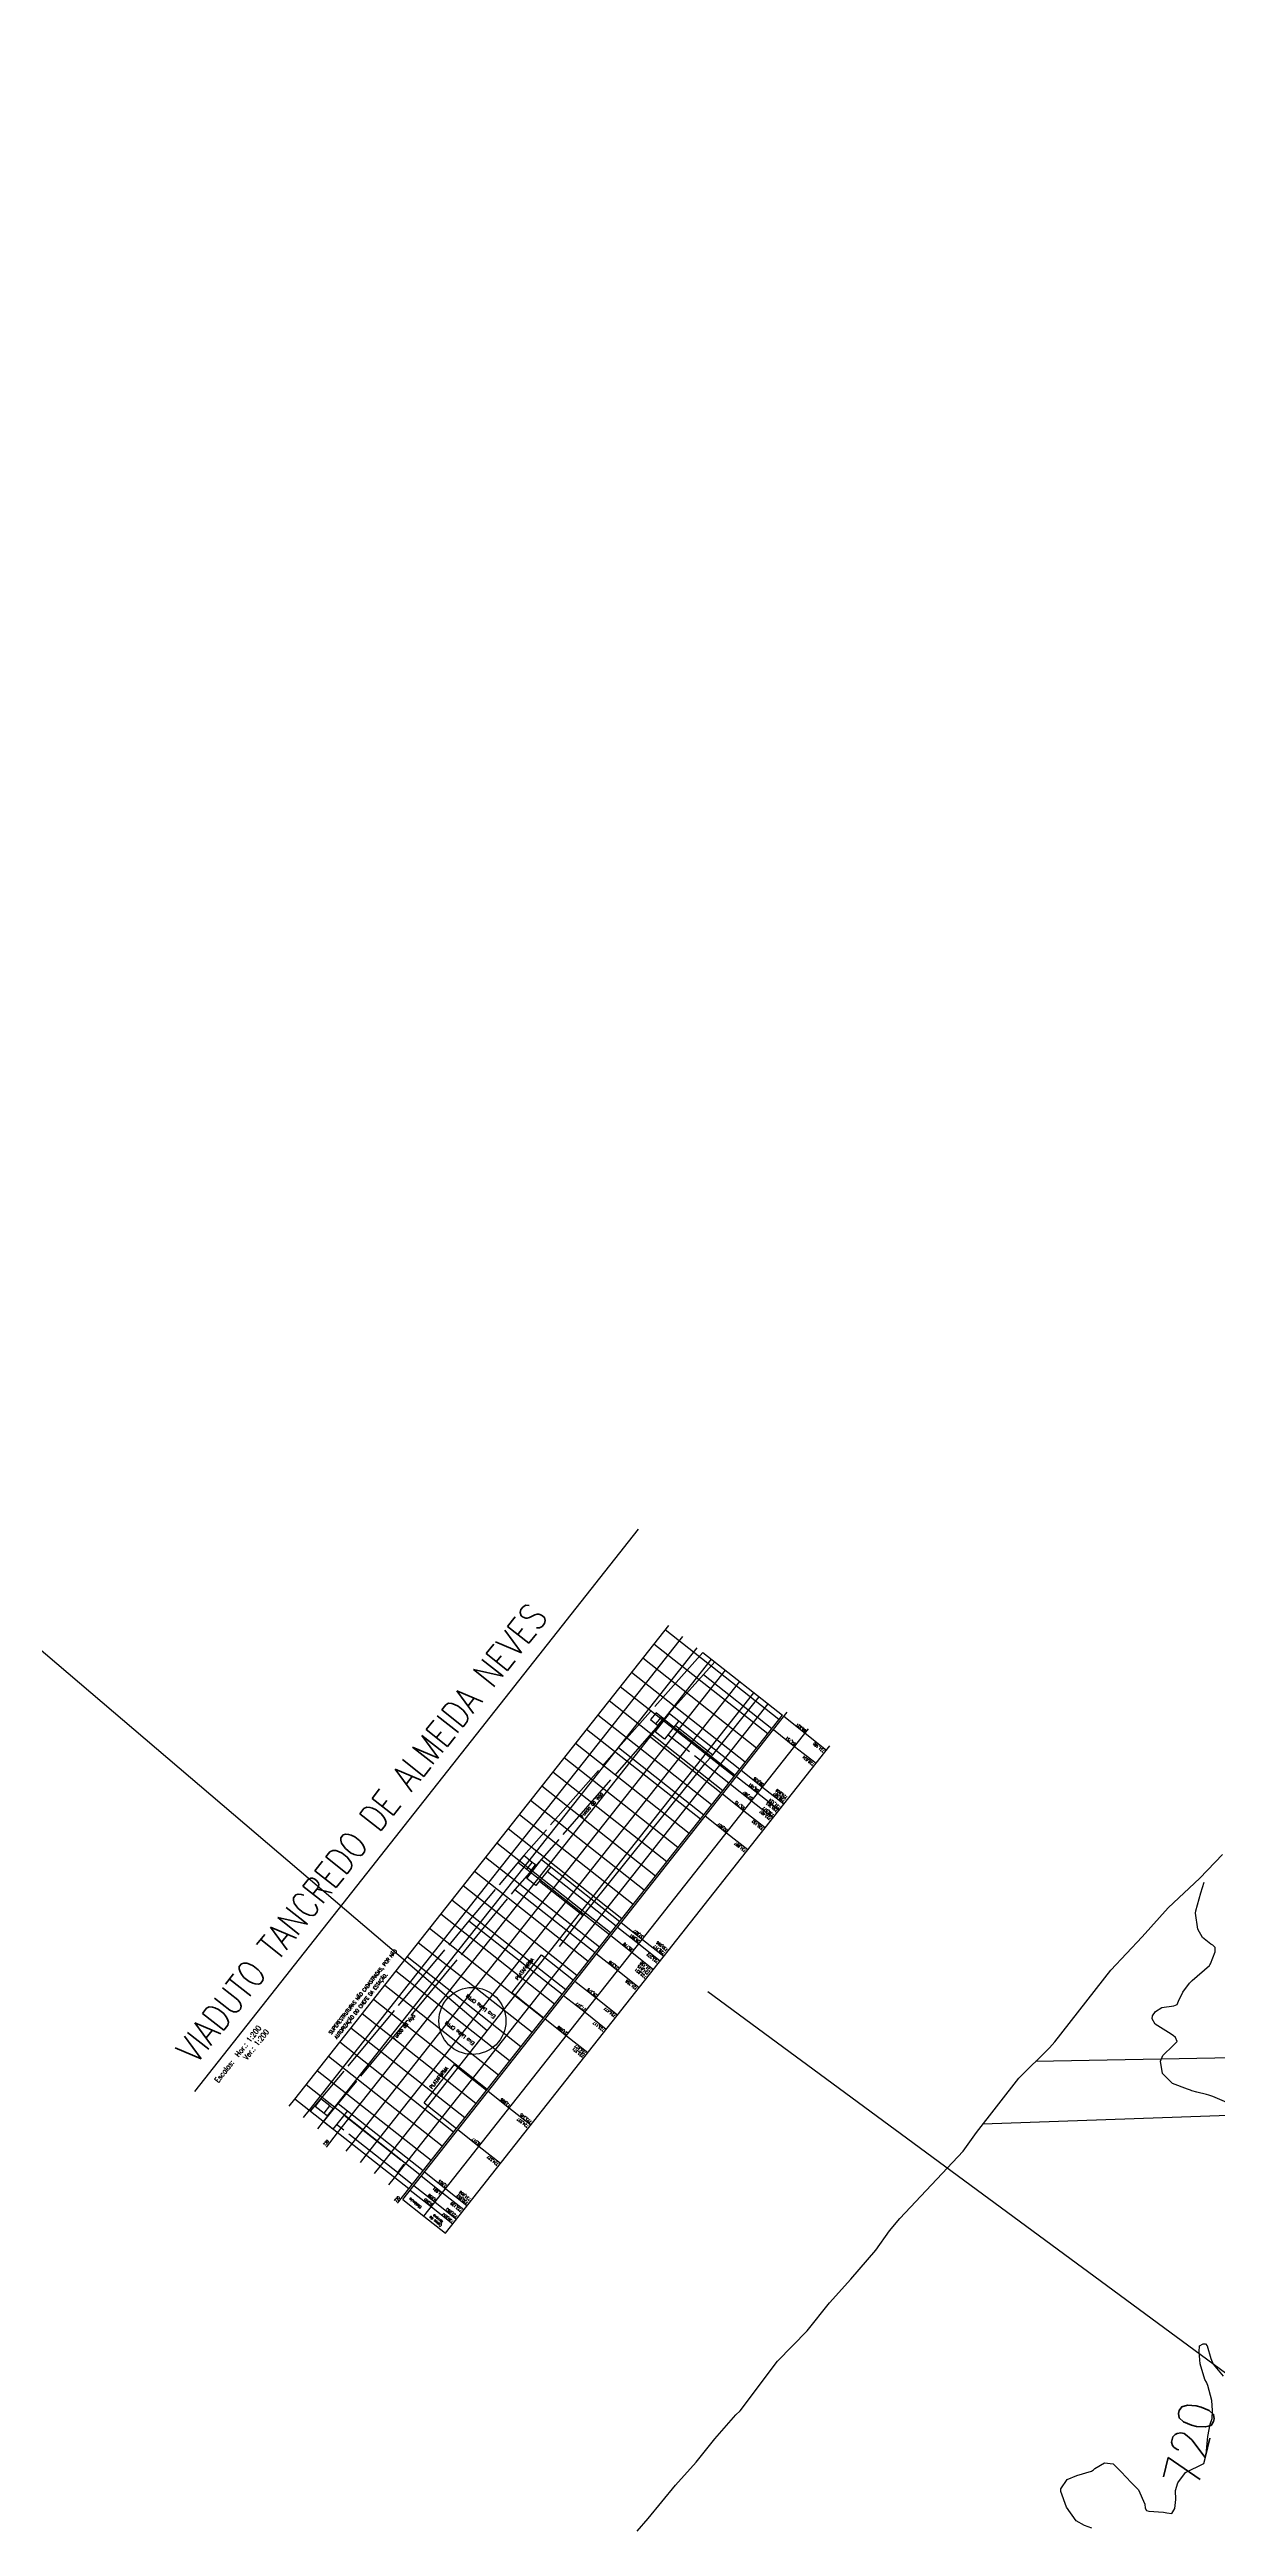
# Model space of a CAD drawing. Header units: metres. Extents: x 318500 to 325275, y 7408834 to 7428799.
# Drawn here: x 320306.3 to 320435.3, y 7414689.9 to 7414963.3 of the extents above; entities that cross this region are included whole.
import ezdxf
from ezdxf.enums import TextEntityAlignment as Align

# ---------------------------------------------------------------- set-up
doc = ezdxf.new("R2010")
doc.units = ezdxf.units.M
doc.header["$MEASUREMENT"] = 0
doc.linetypes.add('CONTINUO', pattern=[0])
doc.linetypes.add('TRACEJADO', pattern=[8.7, 8, -0.7])
doc.layers.add('_TEXTO_CONGELA', color=45, linetype='Continuous', plot=False)
for name, color, linetype in [('Area', 45, 'Continuous'), ('Cotas', 45, 'Continuous'), ('Curvas de Nivel 5m', 15, 'Continuous'), ('DETALHES', 45, 'Continuous'), ('EDIFICAÇÃO', 30, 'Continuous'), ('Perfil', 45, 'Continuous'), ('TEXTO', 45, 'Continuous'), ('Vias Primárias', 230, 'Continuous')]:
    doc.layers.add(name, color=color, linetype=linetype)
doc.styles.add('ROMANS', font='romans', dxfattribs={"height": 0.2})
doc.styles.add('Style-STANDARD', font='STANDARD.shx')

msp = doc.modelspace()

# ---------------------------------------------------------------- linework, layer by layer
at = {"layer": '_TEXTO_CONGELA'}
msp.add_polyline3d([(320354.63, 7414744.61, 0), (319928.69, 7415107.7, 0)], dxfattribs=at)
at = {"layer": 'Area'}
msp.add_lwpolyline([(320371.18, 7414689.36), (320372.39, 7414690.77), (320375.42, 7414694.44), (320377.69, 7414696.98), (320379.74, 7414699.55), (320382.08, 7414702.21), (320382.56, 7414702.65), (320386.66, 7414708.15), (320389.96, 7414711.48), (320392.43, 7414714.58), (320394.77, 7414717.19), (320397.52, 7414720.39), (320399.03, 7414722.54), (320400.19, 7414723.87), (320407.17, 7414731.33), (320408.64, 7414733.38), (320413.31, 7414739.38), (320416.72, 7414742.71), (320417.3, 7414743.38), (320423.48, 7414751.28), (320426.93, 7414754.99), (320429.81, 7414758.19), (320433.32, 7414761.45), (320435.8, 7414764.08)], dxfattribs=at)
at = {"layer": 'Curvas de Nivel 5m', "elevation": 720, "flags": 128}
for points in [[(320436.28, 7414736.68), (320434.76, 7414737.34), (320434.3, 7414737.5), (320434.05, 7414737.57), (320432.99, 7414737.84), (320432.44, 7414737.99), (320432.29, 7414738.05), (320431.96, 7414738.18), (320430.3, 7414738.8), (320429.19, 7414739.89), (320428.97, 7414741.26), (320429.24, 7414741.89), (320430.36, 7414742.98), (320430.81, 7414743.42), (320430.62, 7414743.87), (320430.37, 7414744.09), (320429.86, 7414744.4), (320428.39, 7414745.35), (320428.05, 7414745.91), (320428.07, 7414746.24), (320428.41, 7414746.75), (320429.13, 7414747.18), (320430.42, 7414747.36), (320430.79, 7414747.5), (320430.96, 7414747.86), (320431.43, 7414748.87), (320432.16, 7414749.85), (320432.3, 7414750.01), (320432.45, 7414750.15), (320434.37, 7414751.82), (320434.42, 7414751.88), (320434.48, 7414752.01), (320435, 7414753.31), (320435, 7414753.81), (320434.74, 7414754.05), (320434.51, 7414754.18), (320433.61, 7414754.92), (320433.09, 7414755.84), (320432.82, 7414757.58), (320432.86, 7414757.85), (320433.25, 7414759.17), (320433.43, 7414759.84), (320433.79, 7414761.02)], [(320421.37, 7414689.71), (320420.56, 7414690), (320419.66, 7414690.51), (320418.58, 7414692.02), (320417.96, 7414693.77), (320417.96, 7414694.03), (320418.66, 7414695.08), (320419.73, 7414695.51), (320421.35, 7414695.99), (320421.58, 7414696.13), (320421.73, 7414696.31), (320422.79, 7414696.92), (320423.74, 7414696.82), (320424.64, 7414695.94), (320425.72, 7414694.74), (320426.14, 7414694.34), (320426.54, 7414693.92), (320427.23, 7414692.37), (320427.29, 7414691.91), (320427.41, 7414691.64), (320427.68, 7414691.57), (320429.29, 7414691.49), (320429.68, 7414691.4), (320430.22, 7414691.31), (320430.53, 7414691.86), (320430.67, 7414692.88), (320430.64, 7414693.86), (320430.87, 7414694.71), (320431.74, 7414695.85), (320433.75, 7414696.85), (320433.99, 7414697.82), (320434.16, 7414699.44), (320434.19, 7414699.81), (320434.44, 7414701.18), (320434.68, 7414701.81), (320434.7, 7414702.68), (320434.64, 7414703.81), (320434.21, 7414705.47), (320434.03, 7414705.82), (320433.87, 7414706.11), (320433.33, 7414707.83), (320433.25, 7414709.16), (320433.28, 7414709.83), (320433.69, 7414710.06), (320433.92, 7414710.04), (320434.13, 7414709.82), (320434.53, 7414708.43), (320434.77, 7414707.81), (320435.88, 7414706.49)]]:
    msp.add_lwpolyline(points, dxfattribs=at)
at = {"layer": 'DETALHES', "linetype": 'CONTINUO', "flags": 128}
for points in [[(320333.39, 7414737.06), (320374.66, 7414789.36)], [(320334.96, 7414735.82), (320376.23, 7414788.12)], [(320386.83, 7414778.96), (320374.27, 7414788.87)], [(320336.53, 7414734.58), (320377.8, 7414786.88)], [(320338.1, 7414733.34), (320379.37, 7414785.64)], [(320384.35, 7414775.82), (320371.79, 7414785.73)], [(320385.59, 7414777.39), (320373.03, 7414787.3)], [(320378.44, 7414786.37), (320387.22, 7414779.44)], [(320339.67, 7414732.1), (320380.94, 7414784.4)], [(320341.24, 7414730.86), (320382.51, 7414783.16)], [(320381.88, 7414772.68), (320369.32, 7414782.59)], [(320383.12, 7414774.25), (320370.56, 7414784.16)], [(320378.5, 7414783.94), (320386.06, 7414777.98)], [(320342.81, 7414729.62), (320384.08, 7414781.92)], [(320344.38, 7414728.39), (320385.65, 7414780.68)], [(320345.29, 7414725.99), (320387.75, 7414779.79)], [(320380.64, 7414771.11), (320368.08, 7414781.02)], [(320379.52, 7414775.08), (320384.65, 7414781.47)], [(320345.95, 7414727.15), (320387.22, 7414779.44)], [(320347.64, 7414724.13), (320390.1, 7414777.93)], [(320378.16, 7414767.97), (320365.6, 7414777.88)], [(320379.4, 7414769.54), (320366.84, 7414779.45)], [(320372.49, 7414777.17), (320380.46, 7414770.88)], [(320373.25, 7414778.48), (320373.85, 7414779.24)], [(320373.85, 7414779.24), (320381.99, 7414772.82)], [(320375.78, 7414778.81), (320382.52, 7414773.49)], [(320386.22, 7414777.85), (320388.57, 7414775.99)], [(320387.37, 7414779.32), (320389.73, 7414777.46)], [(320389.73, 7414777.46), (320392.08, 7414775.6)], [(320350, 7414722.27), (320392.46, 7414776.07)], [(320375.68, 7414764.83), (320363.12, 7414774.74)], [(320376.92, 7414766.4), (320364.36, 7414776.31)], [(320369.12, 7414775.87), (320378.54, 7414768.44)], [(320388.57, 7414775.99), (320390.93, 7414774.14)], [(320373.2, 7414761.69), (320360.64, 7414771.6)], [(320374.44, 7414763.26), (320361.88, 7414773.17)], [(320366.06, 7414758.4), (320378.64, 7414774.07)], [(320378.64, 7414774.07), (320381.31, 7414771.96)], [(320381.47, 7414771.84), (320383.82, 7414769.98)], [(320382.15, 7414772.69), (320384.5, 7414770.84)], [(320382.68, 7414773.37), (320385.03, 7414771.51)], [(320385.03, 7414771.51), (320387.39, 7414769.65)], [(320371.96, 7414760.12), (320359.4, 7414770.03)], [(320380.62, 7414770.76), (320382.97, 7414768.9)], [(320382.97, 7414768.9), (320385.33, 7414767.04)], [(320383.82, 7414769.98), (320386.18, 7414768.12)], [(320384.5, 7414770.84), (320386.86, 7414768.98)], [(320369.49, 7414756.98), (320356.93, 7414766.89)], [(320370.73, 7414758.55), (320358.17, 7414768.46)], [(320378.69, 7414768.32), (320381.05, 7414766.46)], [(320381.05, 7414766.46), (320383.4, 7414764.6)], [(320367.01, 7414753.84), (320354.45, 7414763.75)], [(320368.25, 7414755.41), (320355.69, 7414765.32)], [(320358.99, 7414762.43), (320359.6, 7414763.19)], [(320364.53, 7414750.7), (320351.97, 7414760.61)], [(320365.77, 7414752.27), (320353.21, 7414762.18)], [(320359.35, 7414762.14), (320368.11, 7414755.23)], [(320360.38, 7414761.12), (320365.2, 7414757.32), (320366.06, 7414758.4), (320361.23, 7414762.2)], [(320361.63, 7414762.7), (320369.26, 7414756.68)], [(320363.29, 7414749.13), (320350.73, 7414759.04)], [(320357.69, 7414760.2), (320366.53, 7414753.23)], [(320366.06, 7414758.4), (320368.86, 7414756.18)], [(320360.81, 7414745.99), (320348.25, 7414755.9)], [(320362.05, 7414747.56), (320349.49, 7414757.47)], [(320352.61, 7414756.76), (320362.91, 7414748.64)], [(320362.6, 7414753.9), (320365.2, 7414757.32)], [(320368.27, 7414755.11), (320370.62, 7414753.25)], [(320369.02, 7414756.06), (320371.37, 7414754.2)], [(320369.41, 7414756.56), (320371.77, 7414754.7)], [(320358.34, 7414742.85), (320345.78, 7414752.76)], [(320359.58, 7414744.42), (320347.01, 7414754.33)], [(320358.21, 7414748.13), (320357.34, 7414748.81), (320360.63, 7414752.98)], [(320360.63, 7414752.98), (320364.15, 7414750.21)], [(320366.69, 7414753.11), (320369.04, 7414751.25)], [(320370.62, 7414753.25), (320372.98, 7414751.39)], [(320371.37, 7414754.2), (320373.73, 7414752.34)], [(320371.77, 7414754.7), (320374.12, 7414752.84)], [(320355.86, 7414739.71), (320343.3, 7414749.62)], [(320357.1, 7414741.28), (320344.54, 7414751.19)], [(320364.3, 7414750.09), (320366.66, 7414748.23)], [(320369.04, 7414751.25), (320371.4, 7414749.39)], [(320354.62, 7414738.14), (320342.06, 7414748.05)], [(320358.21, 7414748.13), (320360.86, 7414746.04)], [(320363.06, 7414748.51), (320365.42, 7414746.66)], [(320366.66, 7414748.23), (320369.01, 7414746.37)], [(320352.14, 7414735), (320339.58, 7414744.91)], [(320353.38, 7414736.57), (320340.82, 7414746.48)], [(320361.01, 7414745.92), (320363.37, 7414744.06)], [(320363.37, 7414744.06), (320365.72, 7414742.2)], [(320365.42, 7414746.66), (320367.77, 7414744.8)], [(320349.66, 7414731.86), (320337.1, 7414741.77)], [(320350.9, 7414733.43), (320338.34, 7414743.34)], [(320347.19, 7414728.72), (320334.63, 7414738.63)], [(320348.42, 7414730.29), (320335.86, 7414740.2)], [(320347.67, 7414736.64), (320351.01, 7414740.87), (320351.94, 7414740.13)], [(320351.94, 7414740.13), (320354.56, 7414738.06)], [(320332.77, 7414736.27), (320333.39, 7414737.06)], [(320345.95, 7414727.15), (320333.39, 7414737.06)], [(320334.34, 7414735.03), (320334.96, 7414735.82)], [(320336.61, 7414735.52), (320337.24, 7414736.32)], [(320347.67, 7414736.64), (320351.22, 7414733.83)], [(320354.72, 7414737.94), (320357.07, 7414736.08)], [(320357.07, 7414736.08), (320359.43, 7414734.22)], [(320335.91, 7414733.8), (320336.53, 7414734.58)], [(320336.86, 7414731.77), (320338.1, 7414733.34)], [(320339.19, 7414735.78), (320347.55, 7414729.18)], [(320351.38, 7414733.71), (320353.73, 7414731.85)], [(320339.05, 7414731.32), (320339.67, 7414732.1)], [(320340.62, 7414730.08), (320341.24, 7414730.86)], [(320353.73, 7414731.85), (320356.09, 7414729.99)], [(320342.19, 7414728.84), (320342.81, 7414729.62)], [(320343.76, 7414727.6), (320344.38, 7414728.39)], [(320344.72, 7414728.95), (320346.35, 7414727.66)], [(320347.34, 7414728.59), (320349.69, 7414726.73)], [(320347.68, 7414729.03), (320350.04, 7414727.17)], [(320344.71, 7414725.58), (320345.95, 7414727.15)], [(320345.29, 7414725.99), (320347.64, 7414724.13)], [(320346.1, 7414727.02), (320348.46, 7414725.16)], [(320346.51, 7414727.54), (320348.87, 7414725.68)], [(320348.46, 7414725.16), (320350.81, 7414723.31)], [(320348.87, 7414725.68), (320351.22, 7414723.82)], [(320349.69, 7414726.73), (320352.05, 7414724.87)], [(320350.04, 7414727.17), (320352.39, 7414725.31)], [(320347.64, 7414724.13), (320350, 7414722.27)]]:
    msp.add_lwpolyline(points, dxfattribs=at)
at = {"layer": 'DETALHES', "linetype": 'TRACEJADO', "flags": 128}
for points in [[(320378.44, 7414786.37), (320369.12, 7414775.87), (320358.65, 7414763.94), (320352.61, 7414756.76), (320335.08, 7414735.72)], [(320379.74, 7414785.35), (320372.49, 7414777.17), (320357.69, 7414760.2), (320336.51, 7414734.59)], [(320375.41, 7414778.32), (320379.52, 7414775.08), (320378.64, 7414774.07), (320374.58, 7414777.27)], [(320338.82, 7414735.31), (320345.51, 7414730.03), (320344.72, 7414728.95), (320337.99, 7414734.26)]]:
    msp.add_lwpolyline(points, dxfattribs=at)
at = {"layer": 'DETALHES', "linetype": 'CONTINUO', "flags": 128}
for points in [[(320372.66, 7414778.95), (320373.25, 7414778.48), (320373.47, 7414778.31), (320374.09, 7414779.06), (320373.85, 7414779.24), (320373.26, 7414779.71)], [(320373.16, 7414777.62), (320374.74, 7414779.63), (320375.78, 7414778.81), (320374.18, 7414776.81)], [(320358.05, 7414763.17), (320358.99, 7414762.43), (320359.35, 7414762.14), (320359.95, 7414762.91), (320359.6, 7414763.19), (320358.65, 7414763.94)], [(320358.99, 7414761.42), (320360.62, 7414763.5), (320361.63, 7414762.7), (320359.99, 7414760.63)], [(320335.62, 7414736.3), (320336.61, 7414735.52), (320336.99, 7414735.22), (320337.62, 7414736.01), (320337.24, 7414736.32), (320336.25, 7414737.1)], [(320336.56, 7414734.55), (320338.17, 7414736.59), (320339.19, 7414735.78), (320337.58, 7414733.74)]]:
    msp.add_lwpolyline(points, close=True, dxfattribs=at)
at = {"layer": 'EDIFICAÇÃO', "linetype": 'CONTINUO'}
msp.add_circle((320352.98, 7414745.69), 3.7, dxfattribs=at)
at = {"layer": 'Perfil', "linetype": 'CONTINUO', "flags": 128}
msp.add_lwpolyline([(320322.35, 7414737.89), (320371.33, 7414799.97)], dxfattribs=at)
at = {"layer": 'TEXTO', "linetype": 'CONTINUO'}
msp.add_line((320378.97, 7414748.94), (320578.63, 7414601.87), dxfattribs=at)
at = {"layer": 'Vias Primárias'}
for points in [[(320536.46, 7414862.95), (320539.21, 7414826.94), (320540.5, 7414808.87, -0.07208), (320536.93, 7414769.71, -0.175881), (320522.22, 7414742.69, -0.259558), (320491.57, 7414732.57), (320448.01, 7414735.65), (320409.36, 7414734.31)], [(320530.14, 7414856.62), (320532.56, 7414826.44), (320533.85, 7414808.4, -0.111968), (320527.82, 7414766.89, -0.188815), (320509.91, 7414747.47, -0.097627), (320478.85, 7414741.2), (320448.83, 7414741.86), (320415.17, 7414741.2)]]:
    msp.add_lwpolyline(points, format="xyb", dxfattribs=at)

# ---------------------------------------------------------------- texts
at = {"layer": 'Cotas', "style": 'Style-STANDARD'}
msp.add_text('720', height=4, rotation=76.7864, dxfattribs=at).set_placement((320432.21, 7414699.03, 720), align=Align.MIDDLE_CENTER)
at = {"layer": 'DETALHES', "style": 'ROMANS', "width": 0.8}
for s, height, rotation, p in [('64,751', 0.3, 141.7215, (320388.71, 7414776.33)), ('66,621', 0.3, 141.7215, (320389.86, 7414777.79)), ('729,634', 0.3, 141.7215, (320390.75, 7414774.07)), ('731,185', 0.3, 141.7215, (320391.91, 7414775.54)), ('58,181', 0.3, 141.7215, (320384.64, 7414771.17)), ('59,038', 0.3, 141.7215, (320385.17, 7414771.84)), ('Fundo da Viga', 0.4, 49.0527, (320365.17, 7414768.12, 731.57)), ('55,715', 0.3, 141.7215, (320383.11, 7414769.23)), ('57,087', 0.3, 141.7215, (320383.96, 7414770.31, 716.9)), ('723,407', 0.3, 141.7215, (320386, 7414768.06, 713.9)), ('728,577', 0.3, 141.7215, (320386.34, 7414768.45, 713.87)), ('730,363', 0.3, 141.7215, (320386.75, 7414768.97, 713.9)), ('731,124', 0.3, 141.7215, (320387.05, 7414769.33, 713.88)), ('728,587', 0.3, 141.7215, (320387.54, 7414770.05, 713.93)), ('729,906', 0.3, 141.7215, (320387.8, 7414770.4, 713.94)), ('52,607', 0.3, 141.7215, (320381.18, 7414766.79)), ('730,152', 0.3, 141.7215, (320385.15, 7414766.98)), ('731,997', 0.3, 141.7215, (320383.23, 7414764.54)), ('36,991', 0.3, 141.7215, (320371.51, 7414754.53)), ('37,627', 0.3, 141.7215, (320371.9, 7414755.03)), ('PLATAFORMA', 0.4, 51.7215, (320358.01, 7414750.15, 724.57)), ('33,226', 0.3, 141.7215, (320369.18, 7414751.58)), ('35,778', 0.3, 141.7215, (320370.76, 7414753.58)), ('723,572', 0.3, 141.7215, (320373.55, 7414752.28, 713.9)), ('729,717', 0.3, 141.7215, (320374.28, 7414753.21)), ('730,996', 0.3, 141.7215, (320374.6, 7414753.6, 713.89)), ('731,258', 0.3, 141.7215, (320371.22, 7414749.33)), ('732,821', 0.3, 141.7215, (320372.24, 7414750.59, 713.88)), ('731,615', 0.3, 141.7215, (320372.53, 7414750.98, 713.9)), ('731,158', 0.3, 141.7215, (320372.8, 7414751.33, 713.9)), ('Eixo Linha CPTM', 0.4, 141.7215, (320355.58, 7414746.24, 724.23)), ('27,377', 0.3, 141.7215, (320365.55, 7414746.99)), ('29,379', 0.3, 141.7215, (320366.79, 7414748.56)), ('724,477', 0.3, 141.7215, (320368.84, 7414746.31)), ('Escalas:  Hor.: 1:200', 0.6, 51.7215, (320324.92, 7414738.81, 737.92)), ('Ver.: 1:200', 0.6, 51.7215, (320328.09, 7414741.33, 737.47)), ('Fundo da Viga', 0.4, 50.4664, (320344.48, 7414743.57, 731.57)), ('Eixo Linha CPTM', 0.4, 141.7215, (320353.26, 7414743.28, 724.23)), ('24,068', 0.3, 141.7215, (320363.5, 7414744.39)), ('733,117', 0.3, 141.7215, (320367.6, 7414744.74)), ('723,371', 0.3, 141.7215, (320365.34, 7414741.86)), ('724,477', 0.3, 141.7215, (320365.6, 7414742.2)), ('PLATAFORMA', 0.4, 51.7215, (320348.54, 7414738.15, 724.57)), ('13,906', 0.3, 141.7215, (320357.21, 7414736.41)), ('724,527', 0.3, 141.7215, (320359.21, 7414734.11)), ('723,345', 0.3, 141.7215, (320359.56, 7414734.6)), ('730', 0.3, 51.7215, (320336.73, 7414731.87)), ('8,517', 0.3, 141.7215, (320353.87, 7414732.18)), ('724,527', 0.3, 141.7215, (320355.91, 7414729.93)), ('2,553', 0.3, 141.7215, (320350.2, 7414727.53, 716.9)), ('720', 0.3, 51.7215, (320344.58, 7414725.67)), ('Distância', 0.3, 141.7215, (320347.39, 7414725.21)), ('0,000', 0.3, 141.7215, (320348.59, 7414725.5)), ('0,658', 0.3, 141.7215, (320349.03, 7414725.98, 716.9)), ('1,991', 0.3, 141.7215, (320349.56, 7414726.72)), ('722,083', 0.3, 141.7215, (320351.38, 7414724.16, 713.88)), ('722,129', 0.3, 141.7215, (320351.87, 7414724.81)), ('730,652', 0.3, 141.7215, (320352.56, 7414725.67)), ('731,956', 0.3, 141.7215, (320352.84, 7414726.05)), ('Cotas do', 0.3, 141.7215, (320349.64, 7414723.18)), ('Terreno', 0.3, 141.7215, (320349.8, 7414723.56)), ('730,652', 0.3, 141.7215, (320350.94, 7414723.59, 713.89))]:
    msp.add_text(s, height=height, rotation=rotation, dxfattribs=at).set_placement(p)
at = {"layer": 'EDIFICAÇÃO', "linetype": 'CONTINUO', "style": 'ROMANS', "width": 0.8}
for s, p in [('SUPERESTRUTURAS NÃO CADASTRADAS, POR NÃO', (320337.4, 7414744.17, 724.57)), ('AUTORIZAÇÃO DO CHEFE DA ESTAÇÃO.', (320338.03, 7414743.67, 724.57))]:
    msp.add_text(s, height=0.4, rotation=51.7215, dxfattribs=at).set_placement(p)
at = {"layer": 'Perfil', "style": 'ROMANS', "width": 0.8}
msp.add_text('VIADUTO TANCREDO DE ALMEIDA NEVES', height=3, rotation=51.7215, dxfattribs=at).set_placement((320322.47, 7414740.79, 296.65))

doc.saveas('drawing.dxf')
